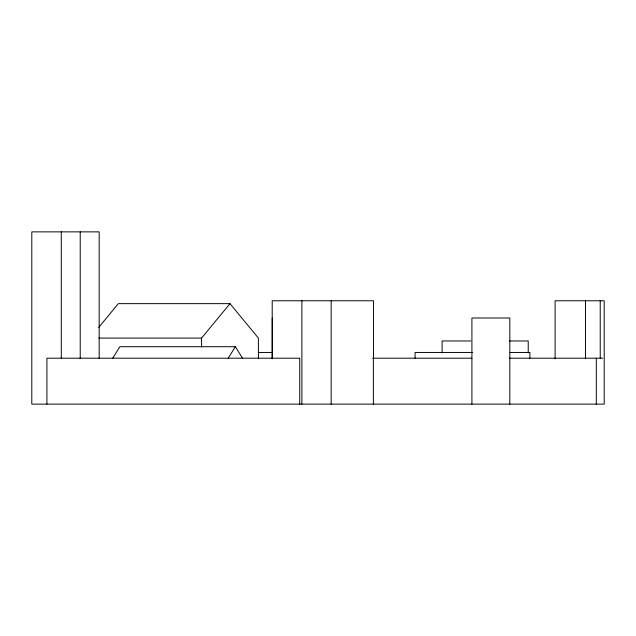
<?xml version="1.0" encoding="UTF-8"?>
<svg xmlns="http://www.w3.org/2000/svg" width="636" height="636" viewBox="0 0 636 636"><rect width="100%" height="100%" fill="white"/><g stroke="black" fill="none" stroke-linecap="round" stroke-linejoin="round"><path stroke-width="0.95" d="M112.731 358.195L119.862 346.707L235.352 346.707L242.483 358.195M228.221 358.195L235.352 346.707M98.747 327.381L118.328 303.642L229.986 303.642L258.407 338.098L258.407 358.791M201.564 346.97L201.564 338.098L229.986 303.642M98.795 338.098L201.564 338.098M470.815 340.968L442.1 340.968L442.1 352.845M509.42 340.968L528.23 340.968L528.23 352.845M258.391 352.455L272.248 352.455M472.5 352.455L415.077 352.455L415.077 358.195M510.12 352.455L529.915 352.455L529.915 358.195M372.601 358.195L471.92 358.195M509.357 358.195L602.674 358.195M600.225 300.772L600.225 358.195M596.306 358.195L596.306 404.13M585.486 300.772L585.486 358.847M555.101 358.847L555.101 300.772L604.2 300.772L604.2 404.13L31.8 404.13L31.8 231.87L99.176 231.87L99.176 358.593M509.818 404.13L509.818 318L471.92 318L471.92 404.13M373.483 358.195L373.483 300.772L272.208 300.772L272.208 358.847M373.38 358.195L373.38 404.13M331.157 300.772L331.157 404.13M301.885 300.772L301.885 404.13M299.731 404.13L299.731 358.195L46.921 358.195L46.921 404.13M272.248 318L272.248 358.307M80.223 231.87L80.223 358.593M61.279 231.87L61.279 358.195"/></g></svg>
